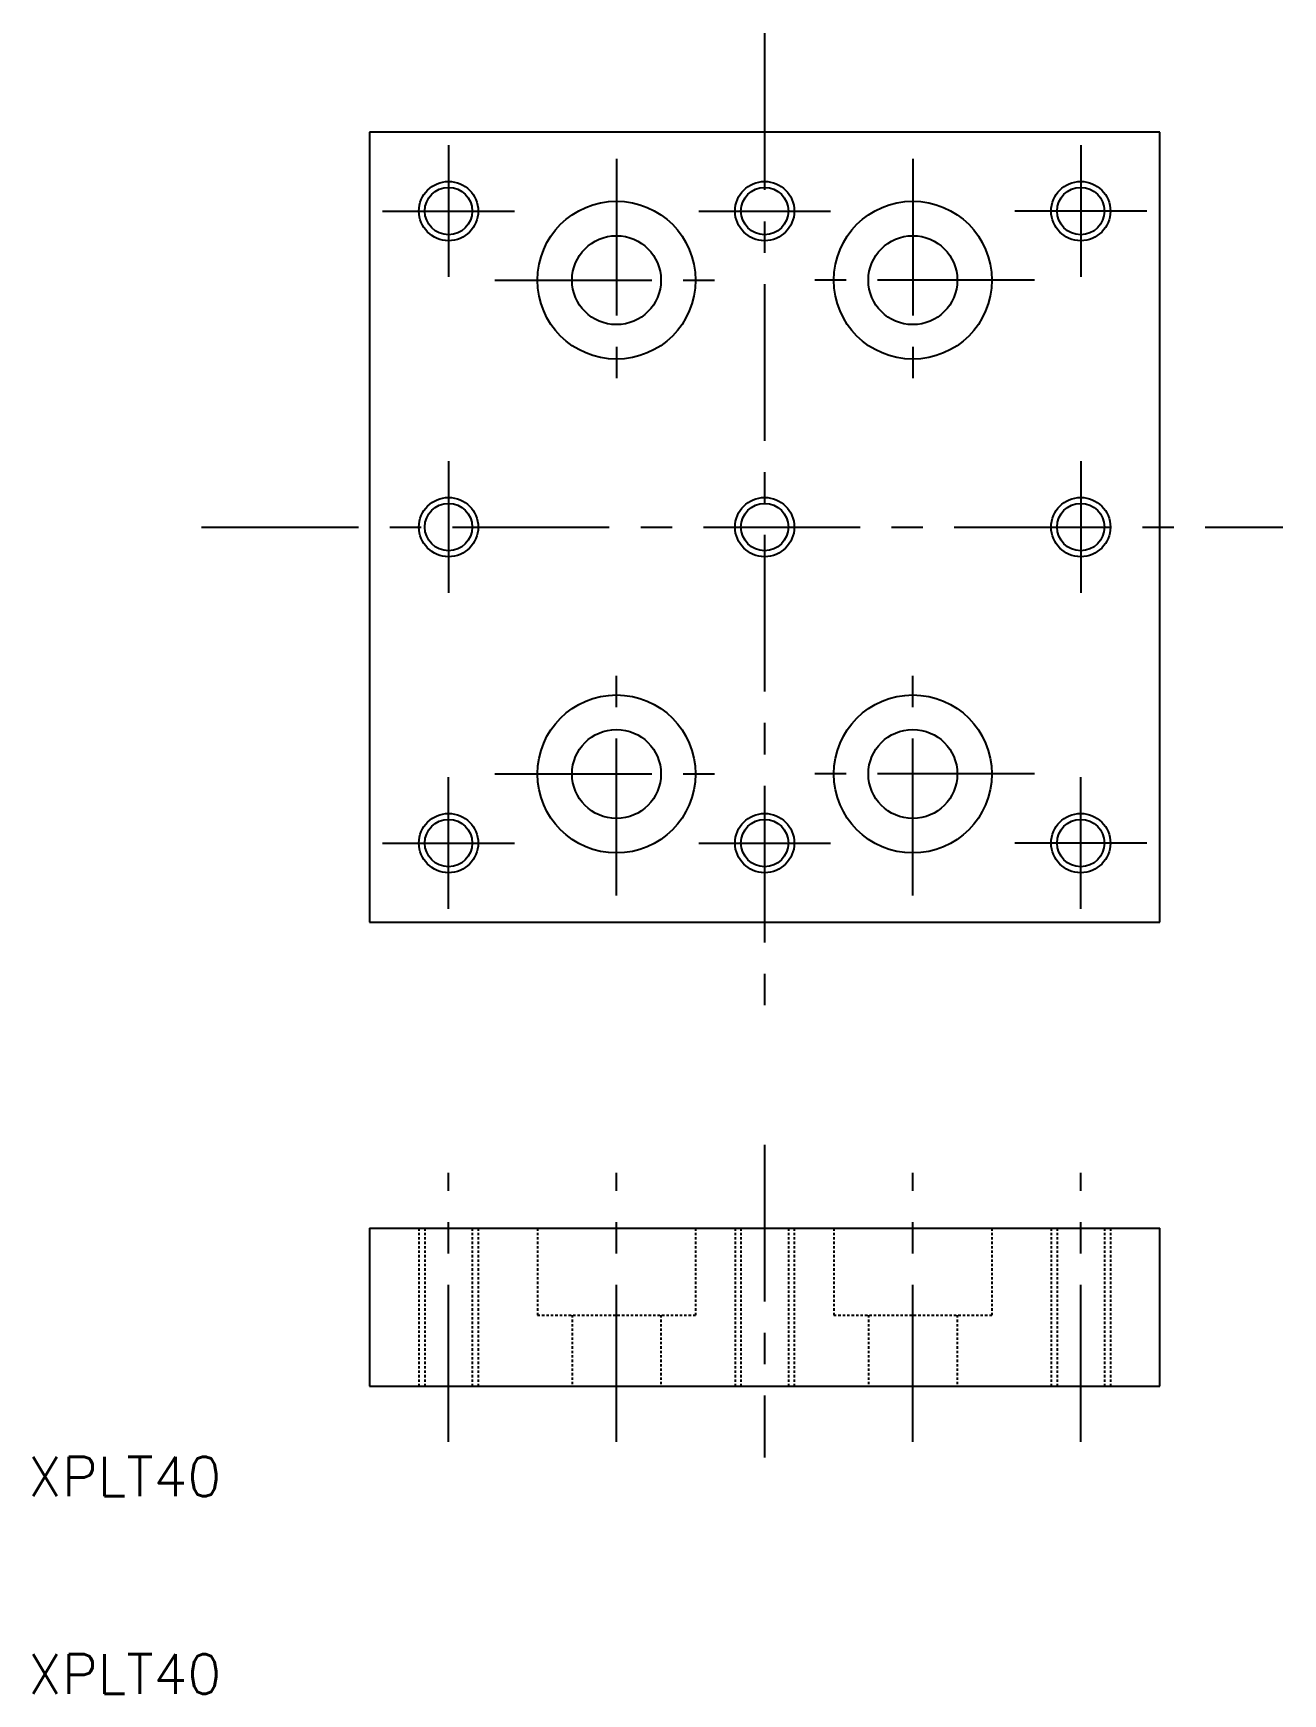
# Model space of a CAD drawing. Extents: x 10.3 to 73.5, y 10 to 94.1.
import ezdxf

# ---------------------------------------------------------------- set-up
doc = ezdxf.new("R2010")
doc.units = 0
doc.header["$LTSCALE"] = 0.25
doc.linetypes.add('CENTER', pattern=[50.8, 31.75, -6.35, 6.35, -6.35])
doc.linetypes.add('DASHED', pattern=[0.75, 0.5, -0.25])
doc.layers.get('0').update_dxf_attribs({"linetype": 'CONTINUOUS'})
doc.layers.add('CENTER', color=1, linetype='CENTER')
doc.styles.get("Standard").update_dxf_attribs({"font": 'txt.shx', "bigfont": 'extfont.shx'})

msp = doc.modelspace()

# ---------------------------------------------------------------- linework, layer by layer
for p, q in [((67.28, 89.073), (27.28, 89.073)), ((27.28, 89.073), (27.28, 49.073)), ((67.28, 49.073), (67.28, 89.073)), ((27.28, 49.073), (67.28, 49.073)), ((27.28, 33.571), (27.28, 25.571)), ((27.28, 33.571), (67.28, 33.571)), ((67.28, 25.571), (67.28, 33.571)), ((27.28, 25.571), (67.28, 25.571))]:
    msp.add_line(p, q)
at = {"color": 3, "linetype": 'DASHED'}
for p, q in [((29.78, 33.571), (29.78, 25.571)), ((30.08, 33.571), (30.08, 25.571)), ((32.48, 33.571), (32.48, 25.571)), ((32.78, 33.571), (32.78, 25.571)), ((35.78, 33.571), (35.78, 29.171)), ((43.78, 33.571), (43.78, 29.171)), ((45.78, 33.571), (45.78, 25.571)), ((46.08, 33.571), (46.08, 25.571)), ((48.48, 33.571), (48.48, 25.571)), ((48.78, 33.571), (48.78, 25.571)), ((50.78, 33.571), (50.78, 29.171)), ((58.78, 33.571), (58.78, 29.171)), ((61.78, 33.571), (61.78, 25.571)), ((62.08, 33.571), (62.08, 25.571)), ((64.48, 33.571), (64.48, 25.571)), ((64.78, 33.571), (64.78, 25.571)), ((35.78, 29.171), (43.78, 29.171)), ((37.53, 29.171), (37.53, 25.571)), ((42.03, 29.171), (42.03, 25.571)), ((50.78, 29.171), (58.78, 29.171)), ((52.53, 29.171), (52.53, 25.571)), ((57.03, 29.171), (57.03, 25.571))]:
    msp.add_line(p, q, dxfattribs=at)
at = {"color": 3}
for centre in [(31.28, 85.073), (47.28, 85.073), (63.28, 85.073), (31.28, 69.073), (47.28, 69.073), (63.28, 69.073), (31.28, 53.073), (47.28, 53.073), (63.28, 53.073)]:
    msp.add_circle(centre, 1.5, dxfattribs=at)
for centre, radius in [((31.28, 85.073), 1.2), ((47.28, 85.073), 1.2), ((63.28, 85.073), 1.2), ((39.78, 81.573), 4), ((54.78, 81.573), 4), ((39.78, 81.573), 2.25), ((54.78, 81.573), 2.25), ((31.28, 69.073), 1.2), ((47.28, 69.073), 1.2), ((63.28, 69.073), 1.2), ((39.78, 56.573), 4), ((54.78, 56.573), 4), ((39.78, 56.573), 2.25), ((54.78, 56.573), 2.25), ((31.28, 53.073), 1.2), ((47.28, 53.073), 1.2), ((63.28, 53.073), 1.2)]:
    msp.add_circle(centre, radius)
at = {"layer": 'CENTER', "color": 1, "linetype": 'CENTER'}
for p, q in [((47.28, 94.078), (47.28, 43.877)), ((31.28, 88.411), (31.28, 81.736)), ((63.28, 88.411), (63.28, 81.736)), ((39.78, 87.724), (39.78, 75.423)), ((54.78, 87.724), (54.78, 75.423)), ((27.943, 85.073), (34.618, 85.073)), ((43.943, 85.073), (50.618, 85.073)), ((66.618, 85.073), (59.943, 85.073)), ((33.63, 81.573), (45.931, 81.573)), ((60.931, 81.573), (48.63, 81.573)), ((31.28, 72.411), (31.28, 65.736)), ((63.28, 72.411), (63.28, 65.736)), ((18.78, 69.073), (73.505, 69.073)), ((39.78, 50.423), (39.78, 62.724)), ((54.78, 50.423), (54.78, 62.724)), ((31.28, 49.736), (31.28, 56.411)), ((33.63, 56.573), (45.931, 56.573)), ((60.931, 56.573), (48.63, 56.573)), ((63.28, 49.736), (63.28, 56.411)), ((27.943, 53.073), (34.618, 53.073)), ((43.943, 53.073), (50.618, 53.073)), ((66.618, 53.073), (59.943, 53.073)), ((47.28, 37.796), (47.28, 21.971)), ((31.28, 22.762), (31.28, 36.38)), ((39.78, 22.762), (39.78, 36.38)), ((54.78, 22.762), (54.78, 36.38)), ((63.28, 22.762), (63.28, 36.38))]:
    msp.add_line(p, q, dxfattribs=at)

# ---------------------------------------------------------------- texts
for p in [(10, 20), (10, 10)]:
    msp.add_text('XPLT40', height=2).set_placement(p)

doc.saveas('drawing.dxf')
